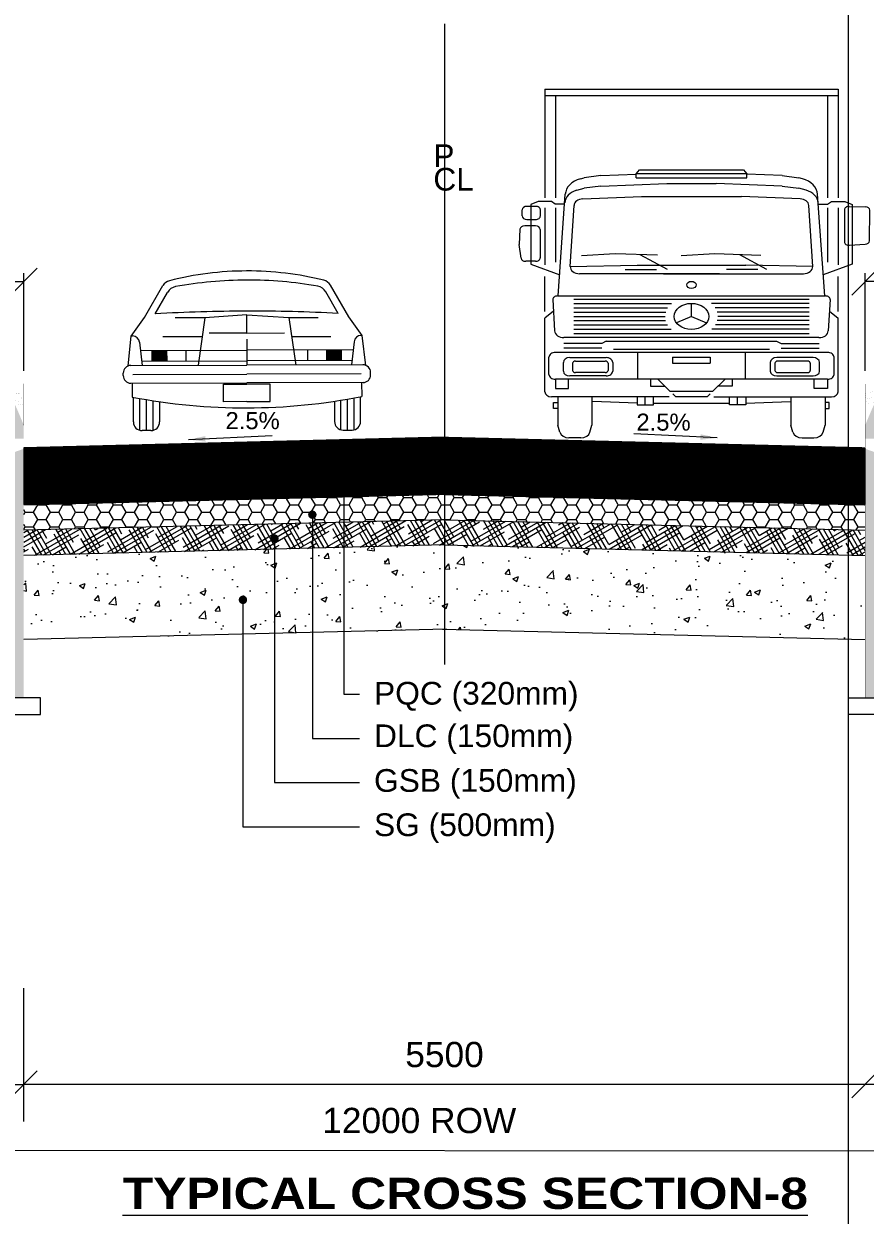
# Model space of a CAD drawing. Header units: inches. Extents: x 1863003 to 1881330, y 133141 to 515800.
# Drawn here: x 1870742 to 1875742, y 409034 to 416116 of the extents above; entities that cross this region are included whole.
import ezdxf

# ---------------------------------------------------------------- set-up
doc = ezdxf.new("R2010")
doc.units = ezdxf.units.IN
doc.header["$MEASUREMENT"] = 0
doc.linetypes.add('CENTERX2', pattern=[4, 2.5, -0.5, 0.5, -0.5])
doc.layers.get('0').update_dxf_attribs({"color": 4, "linetype": 'ELEC_LINE', "lineweight": 13})
doc.layers.get('Defpoints').update_dxf_attribs({"lineweight": 13})
for name, color, linetype, lineweight in [('DIM', 7, 'Continuous', 13), ('DIMEN', 7, 'Continuous', 13), ('HATCH', 252, 'Continuous', 13)]:
    doc.layers.add(name, color=color, linetype=linetype, lineweight=lineweight)
doc.styles.add('AB', font='ariblk.ttf')
doc.styles.add('ARIAL', font='arial.ttf')
doc.styles.get("Standard").update_dxf_attribs({"font": 'romans.shx'})
doc.linetypes.add('ELEC_LINE', pattern='A,12.7,-5.08,["EL",Standard,S=2.54,R=0,X=-2.54,Y=-1.27],-5.08', length=22.86)
doc.dimstyles.get("Standard").update_dxf_attribs({"dimtxt": 180, "dimasz": 160, "dimexe": 50, "dimexo": 50, "dimgap": 100, "dimtad": 1, "dimdec": 0, "dimzin": 0, "dimdsep": 46, "dimtxsty": 'ARIAL', "dimcen": 0.09, "dimclrd": 256, "dimclre": 256, "dimclrt": 256, "dimadec": 0, "dimazin": 0, "dimtm": 1e-09, "dimtfac": 1, "dimtdec": 0, "dimtofl": 0, "dimtmove": 0, "dimatfit": 3, "dimfxl": 0, "dimtolj": 1, "dimtzin": 0, "dimlwd": 9, "dimlwe": -1, "dimarcsym": 0})
pattern_1 = [(37.50000000000001, (1949.999999999302, -98324.46429279138), (-1.600031295984046, 48.94132373293424), [0, -38.608, 0, -43.18, 0, -41.275]), (7.499999999999999, (1949.999999999302, -98324.46429279138), (44.95232831380027, 71.68251005683543), [0, -20.828, 0, -34.798, 0, -13.335]), (327.5, (1918.757999999216, -98324.46429279138), (79.0992370241458, 0.1437184678545762), [0, -12.7, 0, -45.72, 0, -59.69]), (317.5, (1918.757999999216, -98324.46429279138), (76.35564524722972, 22.29293232572163), [0, -6.35, 0, -29.972, 0, -34.29])]
pattern_2 = [(49.99999999999999, (0, -22416.34102373384), (71.72601826007535, -6.275213498259511), [7.5, -82.5]), (355, (0, -22416.34102373384), (-13.8751333613, 75.21921337000119), [6, -66]), (100.45144446, (5.9771681, -22416.86395813384), (57.8508846727112, 68.94399909686294), [6.374019199999998, -70.11421119999997]), (46.18420000000001, (0, -22396.34102373384), (106.7241330671572, -16.55192807930765), [11.25, -123.75]), (96.63563549, (8.8936745, -22397.72035443384), (93.46619456742283, 97.41186007745505), [9.5610342, -105.171376]), (351.1841639899999, (0, -22396.34102373384), (93.46619450547732, 97.41186002699902), [9, -99.0000001]), (21, (10, -22401.34102373384), (59.69070521184616, -40.26188906653388), [7.5, -82.5]), (326.0000000000001, (10, -22401.34102373384), (24.33153319215817, 72.5150045046853), [6, -66]), (71.45144474, (14.9742254, -22404.69618113384), (84.02223767299711, 32.25311528063538), [6.374019000000001, -70.1142112]), (37.50000000000001, (0, -22416.34102373384), (1.215985531729067, 33.28938538313115), [0, -65.19999999999999, 0, -67, 0, -66.25]), (7.499999999999999, (0, -22416.34102373384), (26.30695374421486, 39.44117118823603), [0, -38.2, 0, -63.7, 0, -25.25]), (327.5, (-22.3, -22416.34102373384), (53.3822436172409, -2.255487173437976), [0, -25, 0, -78, 0, -103.5]), (317.5, (-32.3, -22416.34102373384), (58.31861693423862, 10.01049823323177), [0, -32.5, 0, -51.8, 0, -73.5])]
pattern_3 = [(49.99999999999999, (849.9999999997672, -98608.44236445305), (358.6300913003767, -31.37606749129755), [37.5, -412.5]), (355, (849.9999999997672, -98608.44236445305), (-69.3756668065, 376.0960668500059), [30, -330]), (100.45144446, (879.8858404997671, -98611.05703645304), (289.254423363556, 344.7199954843147), [31.87009599999999, -350.5710559999998]), (46.18420000000001, (849.9999999997672, -98508.44236445305), (533.6206653357862, -82.75964039653827), [56.25, -618.75]), (96.63563549, (894.4683724997672, -98515.33901795305), (467.3309728371142, 487.0593003872752), [47.805171, -525.8568799999999]), (351.1841639899999, (849.9999999997672, -98508.44236445305), (467.3309725273866, 487.0593001349951), [45, -495.0000004999999]), (21, (899.9999999997672, -98533.44236445305), (298.4535260592309, -201.3094453326694), [37.5, -412.5]), (326.0000000000001, (899.9999999997672, -98533.44236445305), (121.6576659607909, 362.5750225234265), [30, -330]), (71.45144474, (924.8711269997672, -98550.21815145305), (420.1111883649855, 161.2655764031769), [31.870095, -350.571056]), (37.50000000000001, (849.9999999997672, -98608.44236445305), (6.079927658645334, 166.4469269156558), [0, -326, 0, -335, 0, -331.25]), (7.499999999999999, (849.9999999997672, -98608.44236445305), (131.5347687210743, 197.2058559411801), [0, -191, 0, -318.5, 0, -126.25]), (327.5, (738.4999999997672, -98608.44236445305), (266.9112180862045, -11.27743586718988), [0, -125, 0, -390, 0, -517.5]), (317.5, (688.4999999997672, -98608.44236445305), (291.5930846711931, 50.05249116615887), [0, -162.5, 0, -259, 0, -367.5])]
pattern_4 = [(29.99999999999999, (849.9999999997672, -98608.44236445305), (74.10254037844388, 71.65063509461096), [400, -200]), (120, (849.9999999997672, -98608.44236445305), (28.34936490538902, -99.10254037844388), [399.9999999999998, -199.9999999999999])]
pattern_5 = [(0, (849.9999999997672, -98608.44236445305), (75, 43.30127018922193), [50, -100]), (120, (849.9999999997672, -98608.44236445305), (-74.99999999999997, 43.30127018922194), [49.99999999999998, -99.99999999999996]), (59.99999999999999, (849.9999999997672, -98608.44236445305), (1.665334536937735e-14, 86.60254037844388), [-100, 50])]
pattern_6 = [(45, (849.9999999997672, -98608.44236445305), (-0.8838834764831844, 0.8838834764831844), [])]

# ---------------------------------------------------------------- blocks, each defined once
blk = doc.blocks.new('_Oblique')
at = {"color": 0, "linetype": 'ByBlock', "lineweight": -2}
blk.add_line((-0.5, -0.5), (0.5, 0.5), dxfattribs=at)
blk = doc.blocks.new('*D62')
at = {"layer": 'Defpoints', "color": 0, "ltscale": 0.02}
for p in [(1875742.303417261, 409811.5977452977), (1875742.303417261, 409811.5977452977), (1877042.303417261, 409811.5977452977)]:
    blk.add_point(p, dxfattribs=at)
at = {"layer": 'DIMEN', "lineweight": 9, "ltscale": 0.02}
blk.add_line((1877042.303417261, 409811.5977452977), (1875742.303417261, 409811.5977452977), dxfattribs=at)
at = {"layer": 'DIMEN', "lineweight": 9, "ltscale": 0.02, "xscale": 160, "yscale": 160, "zscale": 160, "rotation": 180}
blk.add_blockref('_Oblique', (1875742.303417261, 409811.5977452977), dxfattribs=at)
at = {"layer": 'DIMEN', "lineweight": 9, "ltscale": 0.02, "xscale": 160, "yscale": 160, "zscale": 160}
blk.add_blockref('_Oblique', (1877042.303417261, 409811.5977452977), dxfattribs=at)
at = {"layer": 'DIMEN', "ltscale": 0.02, "insert": (1876392.303417261, 409988.234853074), "char_height": 150, "attachment_point": 5, "style": 'ARIAL'}
blk.add_mtext('\\A1;1300', dxfattribs=at)
blk = doc.blocks.new('*D63')
at = {"layer": 'Defpoints', "color": 0, "ltscale": 0.02}
for p in [(1870742.303417261, 409811.5977452977), (1870742.303417261, 409811.5977452977), (1875742.303417261, 409811.5977452977)]:
    blk.add_point(p, dxfattribs=at)
at = {"layer": 'DIMEN', "lineweight": 9, "ltscale": 0.02}
blk.add_line((1875742.303417261, 409811.5977452977), (1870742.303417261, 409811.5977452977), dxfattribs=at)
at = {"layer": 'DIMEN', "lineweight": 9, "ltscale": 0.02, "xscale": 160, "yscale": 160, "zscale": 160, "rotation": 180}
blk.add_blockref('_Oblique', (1870742.303417261, 409811.5977452977), dxfattribs=at)
at = {"layer": 'DIMEN', "lineweight": 9, "ltscale": 0.02, "xscale": 160, "yscale": 160, "zscale": 160}
blk.add_blockref('_Oblique', (1875742.303417261, 409811.5977452977), dxfattribs=at)
at = {"layer": 'DIMEN', "ltscale": 0.02, "insert": (1873242.303417261, 409988.1836934559), "char_height": 150, "attachment_point": 5, "style": 'ARIAL'}
blk.add_mtext('\\A1;5500', dxfattribs=at)
blk = doc.blocks.new('ca')
at = {"color": 8}
for p, q in [((-28.87392627767986, 25.61850738525391), (-23.64386951498454, 34.62560272216797)), ((28.87392986245686, 25.61850738525391), (23.64387309976155, 34.62560272216797)), ((-25.8452016072697, 26.62766265869141), (-22.36343586014118, 32.70442199707031)), ((25.84521282149944, 26.62766265869141), (22.36344707437092, 32.70442199707031)), ((-32.63588916830486, 20.39279174804688), (-28.87392627767986, 25.61850738525391)), ((-11.86808979086345, 25.45753479003906), (-20.18772327475017, 25.45753479003906)), ((-11.86808979086345, 25.45753479003906), (-13.80725299887126, 12.06492614746094)), ((-2.022308763116598e-06, 26.33292388916016), (-11.86808979086345, 25.45753479003906)), ((-2.022308763116598e-06, 26.33292388916016), (11.86810100503499, 25.45753479003906)), ((-2.022308763116598e-06, 21.14312744140625), (-2.022308763116598e-06, 26.33292388916016)), ((11.86810100503499, 25.45753479003906), (13.8072642130428, 12.06492614746094)), ((11.86810100503499, 25.45753479003906), (20.18772685952717, 25.45753479003906)), ((32.63589275308186, 20.39279174804688), (28.87392986245686, 25.61850738525391)), ((-33.57544910477009, 11.918701171875), (-32.63588916830486, 20.39279174804688)), ((-32.63588916830486, 20.39279174804688), (-32.28344928787556, 20.39279174804688)), ((-2.022308763116598e-06, 21.14312744140625), (-10.61702167562908, 21.14312744140625)), ((-2.022308763116598e-06, 21.14312744140625), (10.61703288980061, 21.14312744140625)), ((32.63589275308186, 20.39279174804688), (32.2834605021053, 20.39279174804688)), ((33.57545268966351, 11.918701171875), (32.63589275308186, 20.39279174804688)), ((-30.30240070389118, 18.62036895751953), (-29.57140552572673, 12.06492614746094)), ((-12.64239704184001, 20.10987854003906), (-23.75327503250446, 20.10987854003906)), ((-2.022308763116598e-06, 19.41312408447266), (-2.022308763116598e-06, 12.06492614746094)), ((12.64240825601155, 20.10987854003906), (23.75327861739788, 20.10987854003906)), ((30.30239665939007, 18.62036895751953), (29.57140911050374, 12.06492614746094)), ((-30.04683124588337, 16.3284912109375), (-2.022308763116598e-06, 16.3284912109375)), ((-26.75585376791423, 13.26463317871094), (-26.75585376791423, 16.3284912109375)), ((-22.56476032303181, 13.26463317871094), (-22.56476032303181, 16.3284912109375)), ((-17.18514453939861, 13.26463317871094), (-17.18514453939861, 16.3284912109375)), ((30.04684246011311, 16.3284912109375), (-2.022308763116598e-06, 16.3284912109375)), ((17.18514812417561, 13.26463317871094), (17.18514812417561, 16.3284912109375)), ((22.56477153726155, 13.26463317871094), (22.56477153726155, 16.3284912109375)), ((26.75585735269124, 13.26463317871094), (26.75585735269124, 16.3284912109375)), ((-32.79469501541462, 12.06492614746094), (-2.022308763116598e-06, 12.06492614746094)), ((-29.7051869588322, 13.26463317871094), (-2.022308763116598e-06, 13.26463317871094)), ((29.70519817300374, 13.26463317871094), (-2.022308763116598e-06, 13.26463317871094)), ((32.79470622964436, 12.06492614746094), (-2.022308763116598e-06, 12.06492614746094)), ((-34.95222675375408, 9.207511901855469), (-34.95222675375408, 9.907394409179688)), ((-32.79469501541462, 7.049980163574219), (-2.022308763116598e-06, 7.049980163574219)), ((-32.40735828451579, 7.049980163574219), (-32.40735828451579, 3.125236511230469)), ((-32.26056873373454, 9.557449340820312), (-2.022308763116598e-06, 9.557449340820312)), ((32.26057231856976, 9.557449340820312), (-2.022308763116598e-06, 9.557449340820312)), ((32.79470622964436, 7.049980163574219), (-2.022308763116598e-06, 7.049980163574219)), ((32.40736186935101, 7.049980163574219), (32.40736186935101, 3.125236511230469)), ((34.95223796792561, 9.207511901855469), (34.95223796792561, 9.907394409179688)), ((-6.595125313324388, 1.757362365722656), (-6.595125313324388, 6.686576843261719)), ((-6.595125313324388, 6.686576843261719), (-2.022308763116598e-06, 6.686576843261719)), ((6.595136527495924, 6.686576843261719), (-2.022308763116598e-06, 6.686576843261719)), ((6.595136527495924, 1.757362365722656), (6.595136527495924, 6.686576843261719)), ((-32.09418689779704, -3.909431457519531), (-32.09418689779704, 3.0645751953125)), ((-30.28335773519939, -6.264907836914062), (-30.28335773519939, 2.725761413574219)), ((-28.40287982986774, -6.346817016601562), (-28.40287982986774, 2.395401000976562)), ((-26.52240192459431, -6.264907836914062), (-26.52240192459431, 2.086807250976562)), ((-24.71157276205486, 1.810089111328125), (-24.71157276205486, -3.909431457519531)), ((-2.022308763116598e-06, 1.757362365722656), (-6.595125313324388, 1.757362365722656)), ((-2.022308763116598e-06, 1.757362365722656), (6.595136527495924, 1.757362365722656)), ((24.71157634683186, 1.810089111328125), (24.71157634683186, -3.909431457519531)), ((26.52241313882405, -6.264907836914062), (26.52241313882405, 2.086807250976562)), ((28.40289104409749, -6.346817016601562), (28.40289104409749, 2.395401000976562)), ((30.28336894942913, -6.264907836914062), (30.28336894942913, 2.725761413574219)), ((32.09419048257405, -3.909431457519531), (32.09419048257405, 3.0645751953125)), ((-27.14895832107868, -6.346817016601562), (-29.65680133871501, -6.346817016601562)), ((27.14896953530842, -6.346817016601562), (29.65681255294476, -6.346817016601562))]:
    blk.add_line(p, q, dxfattribs=at)
for centre, radius, start, end in [((-2.022308763116598e-06, -51.15877151489258), 89.84619140625, 90.00000250547792, 104.0557395141059), ((-2.022308763116598e-06, -51.15877151489258), 89.84619140625, 75.94426549587769, 90.00000250547792), ((-21.10853015951579, 33.15342712402344), 2.931763172149658, 104.0557395141059, 149.8579703914262), ((-19.49852191971149, 31.06292724609375), 3.301851511001587, 100.1964913884343, 150.1888247544409), ((-2.022308763116598e-06, -77.34341216087341), 113.4477920532226, 90.00000250547792, 100.1964913884343), ((-2.022308763116598e-06, -77.34341216087341), 113.4477920532226, 79.80350679128016, 90.00000250547792), ((19.49853313394124, 31.06292724609375), 3.301851511001587, 29.81117683935573, 79.80350679128016), ((21.1085337442928, 33.15342712402344), 2.931763172149658, 30.14203120414816, 75.94426549587769), ((-2.022308763116598e-06, -444.7755432128906), 472.1111755371094, 90.00000250547792, 93.13816024060277), ((-2.022308763116598e-06, -444.7755432128906), 472.1111755371094, 86.8618379397985, 90.00000250547792), ((-32.28344928787556, 18.39946746826172), 1.993328452110291, 6.362710959437382, 90.00000250547792), ((32.2834605021053, 18.39946746826172), 1.993328452110291, 90.00000250547792, 173.6372876464351), ((-32.79469501541462, 9.907394409179688), 2.157535076141357, 90.00000250547792, 180.0000050081001), ((32.79470622964436, 9.907394409179688), 2.157535076141357, 0, 90.00000250547792), ((-32.79469501541462, 9.207511901855469), 2.157535076141357, 180.0000050081001, 270.0000006830187), ((32.79470622964436, 9.207511901855469), 2.157535076141357, 270.0000006830187, 0), ((-2.022308763116598e-06, 169.5877685546875), 169.5877685546875, 258.9833153636083, 270.0000006830187), ((-2.022308763116598e-06, 169.5877685546875), 169.5877685546875, 270.0000006830187, 281.0166860022666), ((-29.65680133871501, -3.909431457519531), 2.437389612197876, 180.0000050081001, 270.0000006830187), ((-27.14895832107868, -3.909431457519531), 2.437389612197876, 270.0000006830187, 0), ((27.14896953530842, -3.909431457519531), 2.437389612197876, 180.0000050081001, 270.0000006830187), ((29.65681255294476, -3.909431457519531), 2.437389612197876, 270.0000006830187, 0)]:
    blk.add_arc(centre, radius, start, end, dxfattribs=at)
for points in [[(-22.56476032303181, 13.26463317871094), (-22.56476032303181, 16.3284912109375), (-26.75585376791423, 13.26463317871094), (-26.75585376791423, 16.3284912109375)], [(22.56477153726155, 13.26463317871094), (22.56477153726155, 16.3284912109375), (26.75585735269124, 13.26463317871094), (26.75585735269124, 16.3284912109375)]]:
    blk.add_solid(points, dxfattribs=at)
blk = doc.blocks.new('A$C9c4fc737')
at = {"color": 8, "linetype": 'Continuous'}
for p, q in [((10.81007140269503, 147.2526909448789), (134.6093052432407, 147.2526909448789)), ((10.81007140269503, 147.2526909448789), (10.81007140269503, 101.3151259922306)), ((134.6093052432407, 147.2526909448789), (134.6093052432407, 101.3151259922306)), ((10.81007140269503, 144.514640566078), (134.6093052432407, 144.514640566078)), ((15.30168826063164, 144.514640566078), (15.30168826063164, 101.3151259922306)), ((130.1176883853041, 144.514640566078), (130.1176883853041, 101.3151259922306)), ((34.43398321326822, 110.7369727246114), (27.35668485541828, 109.827034364338)), ((34.43398321326822, 110.7369727246114), (49.37210274743848, 111.3052707503666)), ((49.37210274743848, 111.5411098843906), (50.79670752352104, 113.2288923030719)), ((96.04727389849722, 111.5411098843906), (49.37210274743848, 111.5411098843906)), ((49.37210274743848, 109.8533274657675), (49.37210274743848, 111.5411098843906)), ((50.79670752352104, 113.2288923030719), (94.62266912241466, 113.2288923030719)), ((94.62266912241466, 113.2288923030719), (96.04727389849722, 111.5411098843906)), ((96.04727389849722, 109.8533274657675), (96.04727389849722, 111.5411098843906)), ((110.9853934326675, 110.7369727246114), (96.04727389849722, 111.3052707503666)), ((110.9853934326675, 110.7369727246114), (118.0626917905174, 109.827034364338)), ((25.80307572381571, 109.3900817960384), (27.35668485541828, 109.827034364338)), ((34.43398321326822, 106.3074698892306), (27.35668485541828, 105.397531528899)), ((34.43398321326822, 106.3074698892306), (62.33875959576108, 107.3690646428731)), ((49.37210274743848, 109.8533274657675), (96.04727389849722, 109.8533274657675)), ((62.33875959576108, 107.3690646428731), (83.08061705017462, 107.3690646428731)), ((110.9853934326675, 106.3074698892306), (83.08061705017462, 107.3690646428731)), ((110.9853934326675, 106.3074698892306), (118.0626917905174, 105.397531528899)), ((119.61630092212, 109.3900817960384), (118.0626917905174, 109.827034364338)), ((16.43742453190498, 59.91248832049314), (19.42990541039035, 102.8634112855652)), ((24.28094782587141, 104.5324804893462), (27.35668485541828, 105.397531528899)), ((26.83855356904678, 100.9396588809323), (51.62170779658481, 101.9094344811165)), ((51.62170779658481, 101.9094344811165), (93.79766884911805, 101.9094344811165)), ((118.5808230768889, 100.9396588809323), (93.79766884911805, 101.9094344811165)), ((121.1384288200643, 104.5324804893462), (118.0626917905174, 105.397531528899)), ((128.9819521140307, 59.91248832049314), (125.9894712353125, 102.8634112855652)), ((1.260551386745647, 93.71527845913079), (1.260551386745647, 96.28955551289255)), ((6.952321232063696, 97.76593348762253), (3.229055353207514, 97.76593348762253)), ((7.944666502531618, 99.78624497377314), (4.911538634914905, 98.57299382670317)), ((4.911538634914905, 98.57299382670317), (4.911538634914905, 73.39803252520505)), ((13.60650518885814, 99.78624497377314), (7.944666502531618, 99.78624497377314)), ((8.920825198292732, 93.71527845913079), (8.920825198292732, 96.28955551289255)), ((10.81007140269503, 97.14353605674114), (10.81007140269503, 73.11245732830139)), ((15.22417338495143, 98.74541201052489), (13.60650518885814, 99.78624497377314)), ((19.14299576473422, 98.74541201052489), (15.22417338495143, 98.74541201052489)), ((15.30168826063164, 97.14353605674114), (15.30168826063164, 74.19216890487587)), ((21.52414408815093, 72.39246372279013), (23.11087843985297, 98.12731148838066)), ((123.8952325577848, 72.39246372279013), (122.3084982060827, 98.12731148838066)), ((126.2763808809686, 98.74541201052489), (130.1952032609843, 98.74541201052489)), ((130.1176883853041, 97.14353605674114), (130.1176883853041, 74.19216890487587)), ((130.1952032609843, 98.74541201052489), (131.8128714570776, 99.78624497377314)), ((131.8128714570776, 99.78624497377314), (137.4747101434041, 99.78624497377314)), ((134.6093052432407, 97.14353605674114), (134.6093052432407, 73.11245732830139)), ((137.2997770148795, 96.27441052539507), (137.2997770148795, 82.8046028696117)), ((137.4747101434041, 99.78624497377314), (140.5078380110208, 98.57299382670317)), ((139.3317480962723, 97.75002095242962), (146.1434926723596, 97.58522068039747)), ((140.5078380110208, 98.57299382670317), (140.5078380110208, 73.39803252520505)), ((147.8633633202408, 83.18633028503973), (148.0484157337341, 96.09373613906791)), ((3.229055353207514, 92.2389004844008), (6.952321232063696, 92.2389004844008)), ((0.2822680084500462, 88.11550049768994), (0, 81.6939033070812)), ((6.885636833729222, 89.48991626466159), (2.279984229011461, 89.54305841011228)), ((8.823859706986696, 88.01371297822334), (8.823859706986696, 76.04331767233089)), ((0.7474576199892908, 75.90110675262986), (0, 81.6939033070812)), ((139.4252597675659, 81.33292674750555), (146.051951929694, 81.73052827722859)), ((40.45865266723558, 77.68533015169669), (26.34564223280177, 76.88612957298756)), ((58.4318889528513, 77.0992463597795), (40.45865266723558, 77.68533015169669)), ((62.54096812033094, 71.12318662443431), (51.01508222310804, 77.34109875315335)), ((82.51802576519549, 77.68533015169669), (68.4050153309945, 76.88612957298756)), ((102.0383846617769, 77.04879670945229), (82.51802576519549, 77.68533015169669)), ((104.6003412182909, 71.12318662443431), (93.07445532130077, 77.34109875315335)), ((6.855355740757659, 74.5669396976009), (2.706808069488034, 74.5669396976009)), ((4.911538634914905, 73.39803252520505), (17.06051128986292, 68.85562026500702)), ((21.52414408815093, 72.39246372279013), (49.80183107615449, 72.94306334503926)), ((44.74661796330474, 71.12318662443431), (57.89017205638811, 71.12318662443431)), ((49.80183107615449, 72.94306334503926), (95.61754556978121, 72.94306334503926)), ((100.672758682631, 71.12318662443431), (87.52920458931476, 71.12318662443431)), ((123.8952325577848, 72.39246372279013), (95.61754556978121, 72.94306334503926)), ((140.5078380110208, 73.39803252520505), (128.3588653560728, 68.85562026500702)), ((10.81007140269503, 53.40037574415328), (10.81007140269503, 68.16311544529162)), ((84.58169729192741, 69.30330990388757), (25.45694932248443, 69.30330990388757)), ((60.83767935400829, 69.30330990388757), (119.9624273234513, 69.30330990388757)), ((134.6093052432407, 53.40037574415328), (134.6093052432407, 68.16311544529162)), ((14.1265368165914, 58.36804228380788), (14.94026613910682, 45.14494079392171)), ((16.09294749516994, 59.91248832049314), (129.3264291507658, 59.91248832049314)), ((23.01603383524343, 58.50492512102937), (122.4033428104594, 58.50492512102937)), ((23.01603383524343, 56.70389381982386), (64.2195695808623, 56.70389381982386)), ((72.70968832285143, 51.27113444113638), (72.70968832285143, 56.78345282335067)), ((122.4033428104594, 56.70389381982386), (81.1998070650734, 56.70389381982386)), ((131.2928398293443, 58.36804228380788), (130.4791105068289, 45.14494079392171)), ((14.42386939167045, 53.53638793766731), (10.81007140269503, 50.56138734007254)), ((10.81007140269503, 19.41215215518605), (10.81007140269503, 50.56138734007254)), ((23.01603383524343, 54.90286251861835), (62.65458538127132, 54.90286251861835)), ((23.01603383524343, 53.10183121741284), (61.81956115923822, 53.10183121741284)), ((23.01603383524343, 51.30079991614912), (61.54942669160664, 51.30079991614912)), ((72.70968832285143, 51.27113444113638), (66.34461131924763, 48.51497525000013)), ((72.70968832285143, 51.27113444113638), (79.07476532668807, 48.51497525000013)), ((122.4033428104594, 54.90286251861835), (82.76479126466438, 54.90286251861835)), ((122.4033428104594, 53.10183121741284), (83.59981548669748, 53.10183121741284)), ((122.4033428104594, 51.30079991614912), (83.86994995432906, 51.30079991614912)), ((130.9955072542652, 53.53638793766731), (134.6093052432407, 50.56138734007254)), ((134.6093052432407, 19.41215215518605), (134.6093052432407, 50.56138734007254)), ((23.01603383524343, 49.4997686149436), (61.80213106749579, 49.4997686149436)), ((23.01603383524343, 47.69873731373809), (62.61687075579539, 47.69873731373809)), ((23.01603383524343, 45.89770601253258), (64.1527073616162, 45.89770601253258)), ((122.4033428104594, 45.89770601253258), (81.26666928408667, 45.89770601253258)), ((122.4033428104594, 47.69873731373809), (82.80250589014031, 47.69873731373809)), ((122.4033428104594, 49.4997686149436), (83.6172455784399, 49.4997686149436)), ((126.5462891496718, 42.32832096831407), (18.87308749626391, 42.32832096831407)), ((23.01603383524343, 44.09667471132707), (122.4033428104594, 44.09667471132707)), ((36.73949882644229, 40.76687734609004), (34.84683989058249, 39.77323140465887)), ((36.73949882644229, 40.76687734609004), (108.6798778192606, 40.76687734609004)), ((108.6798778192606, 40.76687734609004), (110.5725367553532, 39.77323140465887)), ((130.1500066772569, 36.08254647935973), (15.2693699686788, 36.08254647935973)), ((34.84683989058249, 39.77323140465887), (18.75923893414438, 39.77323140465887)), ((34.84683989058249, 37.9278889420093), (18.75923893414438, 37.9278889420093)), ((39.78912425111048, 37.50204068142921), (105.6302523948252, 37.50204068142921)), ((49.98811137885787, 36.08254647935973), (49.98811137885787, 24.72659286309499)), ((95.43126526707783, 36.08254647935973), (95.43126526707783, 24.72659286309499)), ((110.5725367553532, 39.77323140465887), (126.6601377117913, 39.77323140465887)), ((110.5725367553532, 37.9278889420093), (126.6601377117913, 37.9278889420093)), ((12.51346444524825, 26.79352200578433), (12.51346444524825, 34.01561733672861)), ((18.60797379491851, 28.1803650741349), (18.60797379491851, 31.82522433414124)), ((21.36387931858189, 33.89215347677236), (36.6879188392777, 33.89215347677236)), ((22.54498166893609, 31.52994877216406), (22.54498166893609, 28.47564063605387)), ((23.72608400485478, 32.41577552404488), (36.29421808989719, 32.41577552404488)), ((37.47532042581588, 31.52994877216406), (37.47532042581588, 28.47564063605387)), ((39.44382436270826, 31.82522433414124), (39.44382436270826, 28.1803650741349)), ((64.75085108005442, 34.09525459655561), (64.75085108005442, 31.5401650328422)), ((64.75085108005442, 34.09525459655561), (80.66852556588128, 34.09525459655561)), ((64.75085108005442, 31.5401650328422), (80.66852556588128, 31.5401650328422)), ((80.66852556588128, 34.09525459655561), (80.66852556588128, 31.5401650328422)), ((105.9755522829946, 31.82522433414124), (105.9755522829946, 28.1803650741349)), ((107.9440562201198, 31.52994877216406), (107.9440562201198, 28.47564063605387)), ((124.0554973273538, 33.89215347677236), (108.731457806658, 33.89215347677236)), ((121.6932926410809, 32.41577552404488), (109.1251585558057, 32.41577552404488)), ((122.8743949769996, 31.52994877216406), (122.8743949769996, 28.47564063605387)), ((126.8114028510172, 28.1803650741349), (126.8114028510172, 31.82522433414124)), ((132.9059122006875, 26.79352200578433), (132.9059122006875, 34.01561733672861)), ((36.6879188392777, 26.11343593144557), (21.36387931858189, 26.11343593144557)), ((36.29421808989719, 27.58981388423126), (23.72608400485478, 27.58981388423126)), ((108.731457806658, 26.11343593144557), (124.0554973273538, 26.11343593144557)), ((109.1251585558057, 27.58981388423126), (121.6932926410809, 27.58981388423126)), ((130.1500066772569, 24.72659286309499), (15.2693699686788, 24.72659286309499)), ((15.2693699686788, 24.72659286309499), (15.2693699686788, 20.89395851764129)), ((15.2693699686788, 20.89395851764129), (20.84116376377642, 20.89395851764129)), ((20.84116376377642, 20.89395851764129), (20.84116376377642, 24.72659286309499)), ((55.47682229336351, 24.72659286309499), (55.47682229336351, 21.88760445907246)), ((55.47682229336351, 21.88760445907246), (61.42517894948833, 21.88760445907246)), ((58.50507659092546, 24.72659286309499), (63.61525571835227, 19.75836315599736)), ((86.91430005477741, 24.72659286309499), (81.80412092758343, 19.75836315599736)), ((89.94255435257219, 21.88760445907246), (83.99419769644737, 21.88760445907246)), ((89.94255435257219, 24.72659286309499), (89.94255435257219, 21.88760445907246)), ((124.5782128821593, 20.89395851764129), (124.5782128821593, 24.72659286309499)), ((130.1500066772569, 20.89395851764129), (124.5782128821593, 20.89395851764129)), ((130.1500066772569, 24.72659286309499), (130.1500066772569, 20.89395851764129)), ((63.23672393104061, 17.34522301255492), (13.56597692635842, 17.34522301255492)), ((16.29878231720068, 17.34522301255492), (16.29878231720068, 5.279522295284551)), ((30.68299023108557, 17.34522301255492), (30.68299023108557, 5.279522295284551)), ((49.79884548531845, 14.64818402868696), (30.87225612485781, 15.35793112969259)), ((49.79884548531845, 17.34522301255492), (49.79884548531845, 13.93843692768132)), ((53.20563157019205, 13.93843692768132), (53.20563157019205, 17.34522301255492)), ((56.61241765506566, 13.93843692768132), (56.61241765506566, 17.34522301255492)), ((63.61525571835227, 19.75836315599736), (81.80412092758343, 19.75836315599736)), ((66.09734272304922, 17.34522301255492), (64.79634029022418, 18.61008648894494)), ((79.32203392288648, 17.34522301255492), (66.09734272304922, 17.34522301255492)), ((79.32203392288648, 17.34522301255492), (80.62303635571152, 18.61008648894494)), ((82.18265271466225, 17.34522301255492), (131.8533997195773, 17.34522301255492)), ((88.80695899087004, 13.93843692768132), (88.80695899087004, 17.34522301255492)), ((92.21374507574365, 13.93843692768132), (92.21374507574365, 17.34522301255492)), ((95.62053116061725, 17.34522301255492), (95.62053116061725, 13.93843692768132)), ((95.62053116061725, 14.64818402868696), (114.5471205210779, 15.35793112969259)), ((114.7363864146173, 17.34522301255492), (114.7363864146173, 5.279522295284551)), ((129.120594328735, 17.34522301255492), (129.120594328735, 5.279522295284551)), ((14.51846541743726, 12.32884671847569), (14.51846541743726, 14.95200559473597)), ((14.51846541743726, 14.95200559473597), (16.29878231720068, 14.95200559473597)), ((16.29878231720068, 12.32884671847569), (14.51846541743726, 12.32884671847569)), ((49.79884548531845, 13.93843692768132), (56.61241765506566, 13.93843692768132)), ((56.61241765506566, 14.64818402868696), (88.80695899087004, 14.64818402868696)), ((95.62053116061725, 13.93843692768132), (88.80695899087004, 13.93843692768132)), ((130.9009112284984, 14.95200559473597), (129.120594328735, 14.95200559473597)), ((129.120594328735, 12.32884671847569), (130.9009112284984, 12.32884671847569)), ((130.9009112284984, 12.32884671847569), (130.9009112284984, 14.95200559473597)), ((17.13803700078279, 2.335416865476873), (16.29878231720068, 5.279522295284551)), ((29.84373554773629, 2.335416865476873), (30.68299023108557, 5.279522295284551)), ((115.5756410981994, 2.335416865476873), (114.7363864146173, 5.279522295284551)), ((128.2813396451529, 2.335416865476873), (129.120594328735, 5.279522295284551)), ((25.99373464658856, 0), (20.98803790193051, 0)), ((119.4256419993471, 0), (124.4313387440052, 0))]:
    blk.add_line(p, q, dxfattribs=at)
for centre, major_axis, ratio, start_param, end_param in [((29.25901510962285, 102.478203024657), (9.842519685239607, 8.685140878007128e-10), 0.7499999999976008, 1.929566996875606, 3.089386062538172), ((116.1603615363128, 102.478203024657), (-9.842519684983525, 1.044730263928248e-10), 0.7500000000071224, 3.193799244538609, 4.353618310236004), ((27.04569937568158, 99.00297738978406), (7.874015865556987, 4.652433814187923e-10), 0.749999999989869, 1.929566996891334, 3.089386062563803), ((27.04368367418647, 97.99091361893807), (-3.937007932723968, 2.312929198222416e-10), 0.7500000000002759, -1.51866967777492, -0.04620985496934704), ((118.3756929717492, 97.99091361893807), (3.937007932723968, 2.312929198222416e-10), 0.7500000000002759, 0.04620985496934704, 1.51866967777492), ((118.3736772702541, 99.00297738978406), (7.874015865300907, 2.987938476012848e-10), 0.7500000000017711, 0.0522065908974827, 1.212025656613489), ((3.229055353207514, 96.28955551289255), (1.968503966461868, 1.285005698369486e-10), 0.749999999940861, 1.570796326745938, 3.141592653502755), ((6.952321232063696, 96.28955551289255), (1.968503966229037, 2.706370932071493e-10), 0.7500000000295695, -1.833113660865138e-10, 1.570796326691784), ((139.2682809811085, 96.27441052539507), (1.968503966229037, 2.497819467660958e-10), 0.7500000000498698, 1.538549444250816, 3.141592653420608), ((146.0800255571958, 96.10961025336292), (1.968503966183297, 2.493730358322635e-11), 0.7500000000660637, -0.01075227378542487, 1.538549444454071), ((3.229055353207514, 93.71527845913079), (-1.968503966461867, 1.285010069326342e-10), 0.749999999940861, 8.703793241693347e-11, 1.570796326843855), ((6.952321232063696, 93.71527845913079), (-1.968503966229037, 2.706379673985203e-10), 0.7500000000295695, 1.570796326898009, 3.141592653773105), ((2.249703136039898, 88.06685512361582), (-1.968503966359715, 8.40328508991271e-12), 0.750000000003175, 4.697005578532028, 6.250230209543837), ((6.855355740757659, 88.01371297822334), (1.968503966229036, 1.260290043539562e-11), 0.7500000000233307, -8.536282791737904e-12, 1.55541292493321), ((139.2682809811085, 82.8046028696117), (-1.968503966229037, 3.625980915698539e-10), 0.7500000000340206, 2.455997627492934e-10, 1.650626312817779), ((145.8949731434695, 83.20220439933473), (-1.968503966415619, 5.900497841098077e-11), 0.749999999960756, 1.65062631257587, 3.130840379860985), ((2.706808069488034, 76.04331767233089), (-1.968503966271369, 1.554073060315424e-10), 0.7500000000134409, 0.09647377531102164, 1.570796326854107), ((6.855355740757659, 76.04331767233089), (-1.968503966229037, 2.706379673985203e-10), 0.7500000000295695, 1.570796326898009, 3.141592653773105), ((25.45694932248443, 72.25606585340574), (-3.937007932715591, 4.113186456186132e-10), 0.7499999999952969, -0.0462098548890495, 1.570796326873253), ((119.9624273234513, 72.25606585340574), (3.937007932493279, 1.217947525238363e-11), 0.7500000000376474, 4.71238898038237, 6.329395162203811), ((72.70968832285143, 64.59174372506095), (-1.996488246135414, 7.963933390907697e-11), 0.7499999999416898, 3.141592653642979, 9.424777960822565), ((16.09294749516994, 58.43611034576315), (-1.968503966311554, 7.931594072135041e-11), 0.7499999999981304, -1.570796326764677, 0.04612111607132863), ((129.3264291507658, 58.43611034576315), (1.968503966311554, 7.931637781703598e-11), 0.7499999999981303, -0.04612111607132863, 1.570796326764677), ((18.87308749626391, 45.28107691783225), (3.937007932612698, 2.218595207314196e-10), 0.750000000014898, 3.187713769531352, 4.712388980342426), ((126.5462891496718, 45.28107691783225), (-3.937007932612698, 2.218595207314196e-10), 0.750000000014898, 1.570796326837161, 3.095471537648233), ((15.2693699686788, 34.01561733672861), (-2.755905523430556, 1.92061759289608e-10), 0.7500000000211212, -1.570796326742628, 9.29212262690271e-11), ((130.1500066772569, 34.01561733672861), (2.755905523430556, 1.920617592896081e-10), 0.7500000000211212, -9.29212262690271e-11, 1.570796326742629), ((21.36387931858189, 31.82522433414124), (2.755905523663387, 2.070767827158106e-10), 0.7499999999577579, 1.570796326738543, 3.141592653489607), ((23.72608400485478, 31.52994877216406), (-1.181102335918695, 8.643329318177971e-11), 0.7499999999507175, -1.570796326740012, 9.757350483141636e-11), ((36.29421808989719, 31.52994877216406), (1.181102335918695, 8.643276866697656e-11), 0.7499999999507176, -9.757283869760158e-11, 1.570796326740012), ((36.6879188392777, 31.82522433414124), (2.755905523430556, 1.920617592896081e-10), 0.7500000000211212, -9.29212262690271e-11, 1.570796326742629), ((108.731457806658, 31.82522433414124), (2.755905523663387, 2.070767827158106e-10), 0.7499999999577579, 1.570796326738543, 3.141592653489607), ((109.1251585558057, 31.52994877216406), (1.181102335685864, 7.88954909307304e-11), 0.7500000000985649, 1.570796326744798, 3.141592653500728), ((121.6932926410809, 31.52994877216406), (-1.181102335918695, 4.780339471246399e-10), 0.7499999999507175, 3.141592654129441, 4.712388980688242), ((124.0554973273538, 31.82522433414124), (-2.755905523663387, 2.070761707818574e-10), 0.7499999999577578, 3.141592653689979, 4.712388980441044), ((15.2693699686788, 26.79352200578433), (2.755905523430556, 2.471713072433679e-10), 0.7500000000422421, 3.141592653470209, 4.712388980317423), ((21.36387931858189, 28.1803650741349), (-2.755905523663387, 1.51967234757395e-10), 0.7499999999788789, 7.352318753817144e-11, 1.570796326836253), ((23.72608400485478, 28.47564063605387), (1.181102335918694, 2.194790955646965e-10), 0.7499999999014352, 3.141592653342025, 4.71238898024532), ((36.29421808989719, 28.47564063605387), (-1.181102335918695, 2.194790955646966e-10), 0.7499999999014348, 1.570796326934266, 3.14159265383756), ((36.6879188392777, 28.1803650741349), (-2.755905523430556, 2.471713072433679e-10), 0.7500000000422421, 1.570796326862162, 3.141592653709377), ((108.731457806658, 28.1803650741349), (-2.755905523663387, 1.51967234757395e-10), 0.7499999999788789, 7.352318753817144e-11, 1.570796326836253), ((109.1251585558057, 28.47564063605387), (1.181102335685864, 5.415019381187713e-11), 0.7500000000492826, 3.141592653528663, 4.712388980350305), ((121.6932926410809, 28.47564063605387), (1.181102335918695, 3.449876202269198e-10), 0.7499999999014351, 4.712388980165622, 6.283185306790133), ((124.0554973273538, 28.1803650741349), (2.755905523663387, 1.51967234757395e-10), 0.7499999999788789, 4.712388980343333, 6.283185307106063), ((130.1500066772569, 26.79352200578433), (-2.755905523430556, 2.471713072433679e-10), 0.7500000000422421, 1.570796326862162, 3.141592653709377), ((13.56597692635842, 19.41215215518605), (-2.755905523663387, 2.070761707818574e-10), 0.7499999999577578, 1.001854155191495e-10, 1.570796326851251), ((131.8533997195773, 19.41215215518605), (2.755905523663387, 2.070767827158106e-10), 0.7499999999577579, 4.712388980328336, 6.283185307079401), ((20.98803790193051, 2.952755949518178), (-3.937007932812566, 1.456588815042779e-10), 0.7499999999768232, 0.2106260617996123, 1.570796326822644), ((25.99373464658856, 2.952755949518178), (3.937007932812566, 1.45659755695649e-10), 0.7499999999768232, 4.712388980356941, 6.072559245379972), ((119.4256419993471, 2.952755949518178), (-3.937007932812566, 1.456588815042779e-10), 0.7499999999768232, 0.2106260617996123, 1.570796326822644), ((124.4313387440052, 2.952755949518178), (3.937007932812566, 1.45659755695649e-10), 0.7499999999768232, 4.712388980356941, 6.072559245379972)]:
    blk.add_ellipse(centre, major_axis=major_axis, ratio=ratio, start_param=start_param, end_param=end_param, dxfattribs=at)
blk.add_ellipse((72.70968832285143, 51.27113444113638), major_axis=(7.349757843185215, 3.855910155033785e-11), ratio=0.749999999976241, dxfattribs=at)
blk = doc.blocks.new('*D64')
at = {"layer": 'Defpoints', "color": 0, "ltscale": 0.02}
for p in [(1869442.303417261, 409811.5977452977), (1870742.303417261, 409811.5977452977), (1870742.303417261, 409811.5977452977)]:
    blk.add_point(p, dxfattribs=at)
at = {"layer": 'DIMEN', "lineweight": 9, "ltscale": 0.02}
blk.add_line((1869442.303417261, 409811.5977452977), (1870742.303417261, 409811.5977452977), dxfattribs=at)
at = {"layer": 'DIMEN', "lineweight": 9, "ltscale": 0.02, "xscale": 160, "yscale": 160, "zscale": 160, "rotation": 180}
blk.add_blockref('_Oblique', (1869442.303417261, 409811.5977452977), dxfattribs=at)
at = {"layer": 'DIMEN', "lineweight": 9, "ltscale": 0.02, "xscale": 160, "yscale": 160, "zscale": 160}
blk.add_blockref('_Oblique', (1870742.303417261, 409811.5977452977), dxfattribs=at)
at = {"layer": 'DIMEN', "ltscale": 0.02, "insert": (1870092.303417261, 409988.234853074), "char_height": 150, "attachment_point": 5, "style": 'ARIAL'}
blk.add_mtext('\\A1;1300', dxfattribs=at)
blk = doc.blocks.new('*D66')
at = {"layer": 'Defpoints', "color": 0, "ltscale": 0.02}
for p in [(1867442.30341726, 409646.8163601983), (1878742.303417261, 409639.2633873448), (1878742.153301422, 409414.6751338668)]:
    blk.add_point(p, dxfattribs=at)
at = {"layer": 'DIMEN', "ltscale": 0.02}
for p, q in [((1867442.269997034, 409596.8163713674), (1867442.119881195, 409372.2281178893)), ((1878742.269997034, 409589.263398514), (1878742.119881195, 409364.675145036))]:
    blk.add_line(p, q, dxfattribs=at)
at = {"layer": 'DIMEN', "lineweight": 9, "ltscale": 0.02}
blk.add_line((1867442.153301421, 409422.2281067202), (1878742.153301422, 409414.6751338668), dxfattribs=at)
at = {"layer": 'DIMEN', "lineweight": 9, "ltscale": 0.02, "xscale": 160, "yscale": 160, "zscale": 160}
for p, rotation in [((1867442.153301421, 409422.2281067202), 179.9617032386878), ((1878742.153301422, 409414.6751338668), 359.9617032386878)]:
    blk.add_blockref('_Oblique', p, dxfattribs=dict(at, rotation=rotation))
at = {"layer": 'DIMEN', "ltscale": 0.02, "insert": (1873092.272016175, 409596.0607211372), "char_height": 150, "attachment_point": 5, "rotation": 359.9617032386878, "style": 'ARIAL'}
blk.add_mtext('\\A1;12000 ROW', dxfattribs=at)
blk = doc.blocks.new('*D341')
at = {"layer": 'Defpoints', "color": 0, "ltscale": 0.02}
for p in [(1870742.332763834, 414583.1585364275), (1868942.332763834, 414482.5089202669), (1870742.332763834, 414482.5089202669)]:
    blk.add_point(p, dxfattribs=at)
at = {"layer": 'DIMEN', "ltscale": 0.02}
for p, q in [((1868942.332763834, 414532.5089202669), (1868942.332763834, 414633.1585364275)), ((1870742.332763834, 414532.5089202669), (1870742.332763834, 414633.1585364275))]:
    blk.add_line(p, q, dxfattribs=at)
at = {"layer": 'DIMEN', "lineweight": 9, "ltscale": 0.02}
blk.add_line((1868942.332763834, 414583.1585364275), (1870742.332763834, 414583.1585364275), dxfattribs=at)
at = {"layer": 'DIMEN', "lineweight": 9, "ltscale": 0.02, "xscale": 160, "yscale": 160, "zscale": 160, "rotation": 180}
blk.add_blockref('_Oblique', (1868942.332763834, 414583.1585364275), dxfattribs=at)
at = {"layer": 'DIMEN', "lineweight": 9, "ltscale": 0.02, "xscale": 160, "yscale": 160, "zscale": 160}
blk.add_blockref('_Oblique', (1870742.332763834, 414583.1585364275), dxfattribs=at)
at = {"layer": 'DIMEN', "ltscale": 0.02, "insert": (1869842.332763834, 414759.7444845858), "char_height": 150, "attachment_point": 5, "style": 'ARIAL'}
blk.add_mtext('\\A1;1800', dxfattribs=at)
blk = doc.blocks.new('*D351')
at = {"layer": 'Defpoints', "color": 0, "ltscale": 0.02}
for p in [(1875742.274070687, 414583.1585364275), (1875742.274070687, 414482.5089202669), (1877542.274070687, 414482.5089202669)]:
    blk.add_point(p, dxfattribs=at)
at = {"layer": 'DIMEN', "ltscale": 0.02}
for p, q in [((1875742.274070687, 414532.5089202669), (1875742.274070687, 414633.1585364275)), ((1877542.274070687, 414532.5089202669), (1877542.274070687, 414633.1585364275))]:
    blk.add_line(p, q, dxfattribs=at)
at = {"layer": 'DIMEN', "lineweight": 9, "ltscale": 0.02}
blk.add_line((1877542.274070687, 414583.1585364275), (1875742.274070687, 414583.1585364275), dxfattribs=at)
at = {"layer": 'DIMEN', "lineweight": 9, "ltscale": 0.02, "xscale": 160, "yscale": 160, "zscale": 160, "rotation": 180}
blk.add_blockref('_Oblique', (1875742.274070687, 414583.1585364275), dxfattribs=at)
at = {"layer": 'DIMEN', "lineweight": 9, "ltscale": 0.02, "xscale": 160, "yscale": 160, "zscale": 160}
blk.add_blockref('_Oblique', (1877542.274070687, 414583.1585364275), dxfattribs=at)
at = {"layer": 'DIMEN', "ltscale": 0.02, "insert": (1876642.274070687, 414759.7444845858), "char_height": 150, "attachment_point": 5, "style": 'ARIAL'}
blk.add_mtext('\\A1;1800', dxfattribs=at)

msp = doc.modelspace()

# ---------------------------------------------------------------- hatches: boundary and pattern name
at = {"layer": 'DIM', "linetype": 'Continuous', "ltscale": 0.02}
h = msp.add_hatch(dxfattribs=at)
h.set_pattern_fill('HOUND', color=31, scale=600, angle=30, style=0)
h.set_pattern_definition([(29.99999999999999, (0, 0), (111.1538105676658, 107.4759526419164), [600, -300]), (120, (0, 0), (42.52404735808353, -148.6538105676658), [599.9999999999999, -299.9999999999999])])
h.paths.add_polyline_path([(1868942.332763834, 413994.1021047072), (1867442.30341726, 413994.1021047072), (1867442.30341726, 413174.8331128876), (1869442.30341726, 413174.8331128876), (1869442.30341726, 413645.7651684676), (1868942.332763834, 413645.7651684676)])
h.paths.add_polyline_path([(1868003.902336171, 413429.228829282, -1), (1867745.461542682, 413429.228829282, -1)], flags=16)
h.paths.add_polyline_path([(1867989.898272254, 413429.228829282, -1), (1867759.465606599, 413429.228829282, -1)], flags=0)
h.paths.add_polyline_path([(1868864.155244723, 413429.228829282, -1), (1868605.714451233, 413429.228829282, -1)], flags=16)
h.paths.add_polyline_path([(1868850.151180806, 413429.228829282, -1), (1868619.71851515, 413429.228829282, -1)], flags=0)
h.paths.add_polyline_path([(1878742.303417261, 413990.074722045), (1877542.274070687, 413991.6965265365), (1877542.274070687, 413645.7651684676), (1877042.303417261, 413645.7651684676), (1877042.303417261, 413192.6945166253), (1878742.303417261, 413192.6945166253)])
h.paths.add_polyline_path([(1877666.086557386, 413447.0902330197, -1), (1877924.527350875, 413447.0902330197, -1)], flags=16)
h.paths.add_polyline_path([(1877680.090621303, 413447.0902330197, -1), (1877910.523286958, 413447.0902330197, -1)], flags=0)
h.paths.add_polyline_path([(1878118.399854848, 413447.0902330197, -1), (1878376.840648338, 413447.0902330197, -1)], flags=16)
h.paths.add_polyline_path([(1878132.403918765, 413447.0902330197, -1), (1878362.836584421, 413447.0902330197, -1)], flags=0)
h.paths.add_polyline_path([(1878461.908296339, 413447.0902330197, -1), (1878720.349089828, 413447.0902330197, -1)], flags=16)
h.paths.add_polyline_path([(1878475.912360256, 413447.0902330197, -1), (1878706.345025911, 413447.0902330197, -1)], flags=0)
at = {"layer": 'DIM', "linetype": 'Continuous'}
h = msp.add_hatch(dxfattribs=at)
h.set_pattern_fill('AR-SAND')
h.set_pattern_definition(pattern_1)
h.paths.add_polyline_path([(1868942.332763834, 413937.1732545702), (1868942.332763834, 413847.1732545702), (1870742.30341726, 413847.1732545703), (1870742.332763834, 413937.1732545702)])
h = msp.add_hatch(dxfattribs=at)
h.set_pattern_fill('AR-SAND')
h.set_pattern_definition(pattern_1)
h.paths.add_polyline_path([(1877542.274070687, 413937.1732545702), (1877542.274070687, 413847.1732545702), (1875742.303417261, 413847.1732545703), (1875742.274070687, 413937.1732545702)])
h = msp.add_hatch(dxfattribs=at)
h.set_pattern_fill('AR-CONC', scale=10)
h.set_pattern_definition(pattern_2)
edge = h.paths.add_edge_path()
edge.add_arc((1869274.957148582, 413803.0220025188), 182.7594924258065, 336.3001855425975, 373.9798811117001)
edge.add_line((1869452.30341726, 413847.1732545703), (1870692.30341726, 413847.1732545703))
edge.add_arc((1864762.477251066, 411256.7798097962), 6470.933206270354, 22.46611594280421, 23.59769644705881, ccw=False)
edge.add_line((1870742.30341726, 413729.5627727974), (1870742.30341726, 413649.6368161218))
edge.add_line((1870742.30341726, 413649.6368161218), (1869692.30341726, 413649.6368161218))
edge.add_line((1869692.30341726, 413649.6368161218), (1869692.30341726, 412360.0247204149))
edge.add_line((1869692.30341726, 412360.0247204149), (1870492.30341726, 412360.0247204149))
edge.add_line((1870492.30341726, 412360.0247204149), (1870492.30341726, 413501.3267980665))
edge.add_line((1870492.30341726, 413501.3267980665), (1870742.30341726, 413589.5627727974))
edge.add_line((1870742.30341726, 413589.5627727974), (1870742.30341726, 412110.0247204149))
edge.add_line((1870742.30341726, 412110.0247204149), (1869442.30341726, 412110.0247204149))
edge.add_line((1869442.30341726, 412110.0247204149), (1869442.30341726, 413729.5627727974))
h = msp.add_hatch(dxfattribs=at)
h.set_pattern_fill('AR-CONC', scale=10)
h.set_pattern_definition(pattern_2)
edge = h.paths.add_edge_path()
edge.add_arc((1877209.649685939, 413803.0220025188), 182.7594924258065, 166.0201188882999, 203.6998144574025, ccw=False)
edge.add_line((1877032.303417261, 413847.1732545703), (1875792.303417261, 413847.1732545703))
edge.add_arc((1881722.129583455, 411256.7798097962), 6470.933206270354, 156.4023035529412, 157.5338840571957)
edge.add_line((1875742.303417261, 413729.5627727974), (1875742.303417261, 413649.6368161218))
edge.add_line((1875742.303417261, 413649.6368161218), (1876792.303417261, 413649.6368161218))
edge.add_line((1876792.303417261, 413649.6368161218), (1876792.303417261, 412360.0247204149))
edge.add_line((1876792.303417261, 412360.0247204149), (1875992.303417261, 412360.0247204149))
edge.add_line((1875992.303417261, 412360.0247204149), (1875992.303417261, 413501.3267980665))
edge.add_line((1875992.303417261, 413501.3267980665), (1875742.303417261, 413589.5627727974))
edge.add_line((1875742.303417261, 413589.5627727974), (1875742.303417261, 412110.0247204149))
edge.add_line((1875742.303417261, 412110.0247204149), (1877042.303417261, 412110.0247204149))
edge.add_line((1877042.303417261, 412110.0247204149), (1877042.303417261, 413729.5627727974))
at = {"layer": 'DIM', "linetype": 'Continuous', "ltscale": 0.02}
h = msp.add_hatch(dxfattribs=at)
h.set_pattern_fill('HONEY', color=31, scale=400, style=0)
h.set_pattern_definition(pattern_5)
h.paths.add_polyline_path([(1870742.332763835, 413255.7095621596), (1870742.332763835, 413105.6626589452), (1873242.303417261, 413168.1856187227), (1873242.303417261, 413318.232521937)])
h = msp.add_hatch(dxfattribs=at)
h.set_pattern_fill('HONEY', color=31, scale=400, style=0)
h.set_pattern_definition(pattern_5)
h.paths.add_polyline_path([(1875742.274070687, 413105.6626589454), (1875742.274070687, 413255.7095621596), (1873242.303417261, 413318.232521937), (1873242.303417261, 413168.1856187227)])
h = msp.add_hatch(dxfattribs=at)
h.set_pattern_fill('HOUND', color=130, scale=400, angle=30, style=0)
h.set_pattern_definition(pattern_4)
h.paths.add_polyline_path([(1870742.332763835, 413105.6626589453), (1870742.332763835, 412955.6157557312), (1873242.303417261, 413018.1387155084), (1873242.303417261, 413168.1856187227)])
h = msp.add_hatch(dxfattribs=at)
h.set_pattern_fill('HOUND', color=130, scale=400, angle=30, style=0)
h.set_pattern_definition(pattern_4)
h.paths.add_polyline_path([(1875742.274070687, 412955.6157557311), (1875742.274070687, 413105.6626589451), (1873242.303417261, 413168.1856187227), (1873242.303417261, 413018.1387155084)])
h = msp.add_hatch(dxfattribs=at)
h.set_pattern_fill('AR-CONC', scale=50, style=0)
h.set_pattern_definition(pattern_3)
h.paths.add_polyline_path([(1870742.332763835, 412955.615755731), (1870742.332763835, 412455.4594116835), (1873242.303417261, 412517.9823714608), (1873242.303417261, 413018.1387155084)])
h = msp.add_hatch(dxfattribs=at)
h.set_pattern_fill('AR-CONC', scale=50, style=0)
h.set_pattern_definition(pattern_3)
h.paths.add_polyline_path([(1875742.274070687, 412455.4594116834), (1875742.274070687, 412955.6157557312), (1873242.303417261, 413018.1387155084), (1873242.303417261, 412517.9823714608)])
at = {"layer": 'HATCH', "linetype": 'Continuous', "ltscale": 0.02}
h = msp.add_hatch(dxfattribs=at)
h.set_pattern_fill('ANSI31', color=141, scale=10)
h.set_pattern_definition(pattern_6)
h.paths.add_polyline_path([(1870742.332763834, 413595.815876112), (1870742.332763835, 413255.7095621594), (1873242.303417261, 413318.232521937), (1873242.303417261, 413658.3388358894)])
h = msp.add_hatch(dxfattribs=at)
h.set_pattern_fill('ANSI31', color=141, scale=10)
h.set_pattern_definition(pattern_6)
h.paths.add_polyline_path([(1875742.274070687, 413255.7095621596), (1875742.274070687, 413595.8158761121), (1873242.303417261, 413658.3388358894), (1873242.303417261, 413318.232521937)])

# ---------------------------------------------------------------- linework, layer by layer
at = {"color": 8, "linetype": 'Continuous', "ltscale": 0.02}
msp.add_xline((1875642.303417261, 502880.9297705453), (0, 1), dxfattribs=at)
msp.add_xline((1875642.303417261, 502880.9297705453), (0, 1), dxfattribs=at)
at = {"color": 6, "linetype": 'Continuous', "ltscale": 0.02}
for points in [[(1873242.303417261, 413658.3388358894), (1870742.303417261, 413595.8151421694)], [(1873242.303417261, 413658.3388358894), (1875742.303417261, 413595.8151421694)], [(1873242.303417261, 413318.232521937), (1870742.332763834, 413255.7095621596)], [(1873242.303417261, 413318.232521937), (1875742.274070687, 413255.7095621596)], [(1873242.303417261, 413168.1856187227), (1870742.332763834, 413105.6626589453)], [(1873242.303417261, 413168.1856187227), (1875742.274070687, 413105.6626589453)], [(1873242.303417261, 413018.1387155084), (1870742.332763834, 412955.615755731)], [(1873242.303417261, 413018.1387155084), (1875742.274070687, 412955.615755731)], [(1873254.804247144, 412518.2950106843), (1870742.332763834, 412455.4594116834)], [(1873229.802587377, 412518.2950106843), (1875742.274070687, 412455.4594116834)]]:
    msp.add_lwpolyline(points, dxfattribs=at)
at = {"color": 7, "linetype": 'Continuous', "ltscale": 0.02}
for points in [[(1869342.30341726, 412110.0247204149), (1869342.30341726, 412010.0247204149), (1870842.30341726, 412010.0247204149), (1870842.30341726, 412110.0247204149)], [(1877142.303417261, 412110.0247204149), (1877142.303417261, 412010.0247204149), (1875642.303417261, 412010.0247204149), (1875642.303417261, 412110.0247204149)]]:
    msp.add_lwpolyline(points, close=True, dxfattribs=at)
at = {"color": 8, "linetype": 'Continuous', "ltscale": 0.02}
msp.add_lwpolyline([(1870742.303417261, 409591.3953663665), (1870742.303417261, 410383.7552578934)], dxfattribs=at)
msp.add_lwpolyline([(1870742.303417261, 409591.3953663665), (1870742.303417261, 410383.7552578934)], dxfattribs=at)
at = {"layer": 'DIM', "color": 1, "linetype": 'CENTERX2'}
msp.add_lwpolyline([(1873242.303417261, 416115.5352743682), (1873242.303417261, 412307.3536849986)], dxfattribs=at)
at = {"layer": 'DIM', "color": 8, "linetype": 'Continuous'}
for points in [[(1870742.332763834, 414053.068973985), (1870742.332763834, 414583.4833445079)], [(1875742.274070687, 414053.068973985), (1875742.274070687, 414583.4833445079)]]:
    msp.add_lwpolyline(points, dxfattribs=at)
at = {"layer": 'DIM', "color": 7, "linetype": 'Continuous', "const_width": 0.2}
for points in [[(1867442.30341726, 413994.1021047072), (1870722.30341726, 413994.1021047072, -0.414213562373095), (1870742.30341726, 413974.1021047072), (1870742.30341726, 413729.5627727975)], [(1878742.303417261, 413990.074722045), (1875762.303417261, 413994.1021047072, 0.414213562373095), (1875742.303417261, 413974.1021047072), (1875742.303417261, 412110.0247204149)]]:
    msp.add_lwpolyline(points, format="xyb", dxfattribs=at)

# ---------------------------------------------------------------- block references
at = {"color": 2, "linetype": 'Continuous', "ltscale": 0.02, "xscale": 14.07333922491834, "yscale": 14.07333922491834, "zscale": 14.07333922491834}
msp.add_blockref('A$C9c4fc737', (1873686.663129216, 413654.7571510194), dxfattribs=at)
at = {"layer": 'DIM', "color": 7, "linetype": 'Continuous', "xscale": 21.03433218205, "yscale": 21.03433218205, "zscale": 21.03433218205, "rotation": 0.1542392016107283}
msp.add_blockref('ca', (1872068.586489629, 413832.8971028716), dxfattribs=at)

# ---------------------------------------------------------------- texts
at = {"layer": 'DIMEN', "linetype": 'Continuous', "style": 'ARIAL'}
for s, height, p in [('P', 135, (1873175.844641006, 415264.0344322873)), ('CL', 135, (1873175.844641006, 415124.3939256747)), ('2.5%%%', 101.25, (1871940.80265943, 413706.2692573349)), ('2.5%%%', 101.25, (1874382.760059276, 413697.5291585474)), ('PQC (320mm)', 135, (1872823.451630357, 412068.9906362186)), ('DLC (150mm)', 135, (1872823.451630357, 411816.2356192556)), ('GSB (150mm)', 135, (1872823.451630357, 411550.585534097)), ('SG (500mm)', 135, (1872823.451630357, 411287.514462577))]:
    msp.add_text(s, height=height, dxfattribs=at).set_placement(p)
at = {"layer": 'DIMEN', "style": 'AB'}
msp.add_text('%%UTYPICAL CROSS SECTION-8', height=185.625, dxfattribs=at).set_placement((1871329.412393871, 409071.3912335618))

# ---------------------------------------------------------------- dimensions: what is measured, and where the dimension line sits
at = {"layer": 'DIMEN', "ltscale": 0.02}
for p1, p2, distance, picture, middle in [((1868942.332763834, 414482.5089202669), (1870742.332763834, 414482.5089202669), 100.64961616060464, '*D341', (1869842.332763834, 414759.7444845858)), ((1877542.274070687, 414482.5089202669), (1875742.274070687, 414482.5089202669), -100.64961616060464, '*D351', (1876642.274070687, 414759.7444845858)), ((1869442.303417261, 409811.5977452977), (1870742.303417261, 409811.5977452977), 0, '*D64', (1870092.303417261, 409988.234853074)), ((1877042.303417261, 409811.5977452977), (1875742.303417261, 409811.5977452977), 0, '*D62', (1876392.303417261, 409988.234853074))]:
    dim = msp.add_aligned_dim(p1=p1, p2=p2, distance=distance, dimstyle='Standard', override={"dimtxt": 150, "dimblk1": 'Oblique', "dimblk2": 'Oblique', "dimsah": 1}, dxfattribs=at)
    dim.commit()
    dim.dimension.update_dxf_attribs({"geometry": picture, "text_midpoint": middle})
for p1, p2, distance, text, picture, middle in [((1875742.303417261, 409811.5977452977), (1870742.303417261, 409811.5977452977), 0, '5500', '*D63', (1873242.303417261, 409988.1836934559)), ((1867442.30341726, 409646.8163601982), (1878742.303417261, 409639.2633873448), -224.58830364705454, '12000 ROW', '*D66', (1873092.272016175, 409596.0607211372))]:
    dim = msp.add_aligned_dim(p1=p1, p2=p2, distance=distance, text=text, dimstyle='Standard', override={"dimtxt": 150, "dimblk1": 'Oblique', "dimblk2": 'Oblique', "dimsah": 1}, dxfattribs=at)
    dim.commit()
    dim.dimension.update_dxf_attribs({"geometry": picture, "text_midpoint": middle})

# ---------------------------------------------------------------- leaders
at = {"layer": 'DIMEN', "lineweight": 9, "ltscale": 0.02}
for points, override in [([(1871721.46798321, 413643.8451597188), (1872217.48185169, 413667.9657501267)], {"dimasz": 100}), ([(1874863.167700369, 413654.7463315642), (1874367.153831889, 413678.8669219721)], {"dimasz": 100}), ([(1872644.438659173, 413456.827087152), (1872644.438659173, 412130.1608829178), (1872736.753470415, 412130.1608829178)], {"dimasz": 50, "dimldrblk": 'Dot'}), ([(1872456.938659173, 413197.7787330498), (1872456.938659173, 411867.6608829178), (1872736.753470415, 411867.6608829178)], {"dimasz": 50, "dimldrblk": 'Dot'}), ([(1872231.938659173, 413056.1151958106), (1872231.938659173, 411605.1608829178), (1872736.753470415, 411605.1608829178)], {"dimasz": 50, "dimldrblk": 'Dot'}), ([(1872044.438659173, 412691.6893554808), (1872044.438659173, 411342.6608829178), (1872736.753470415, 411342.6608829178)], {"dimasz": 50, "dimldrblk": 'Dot'})]:
    msp.add_leader(points, dimstyle='Standard', override=override, dxfattribs=at)

doc.saveas('drawing.dxf')
